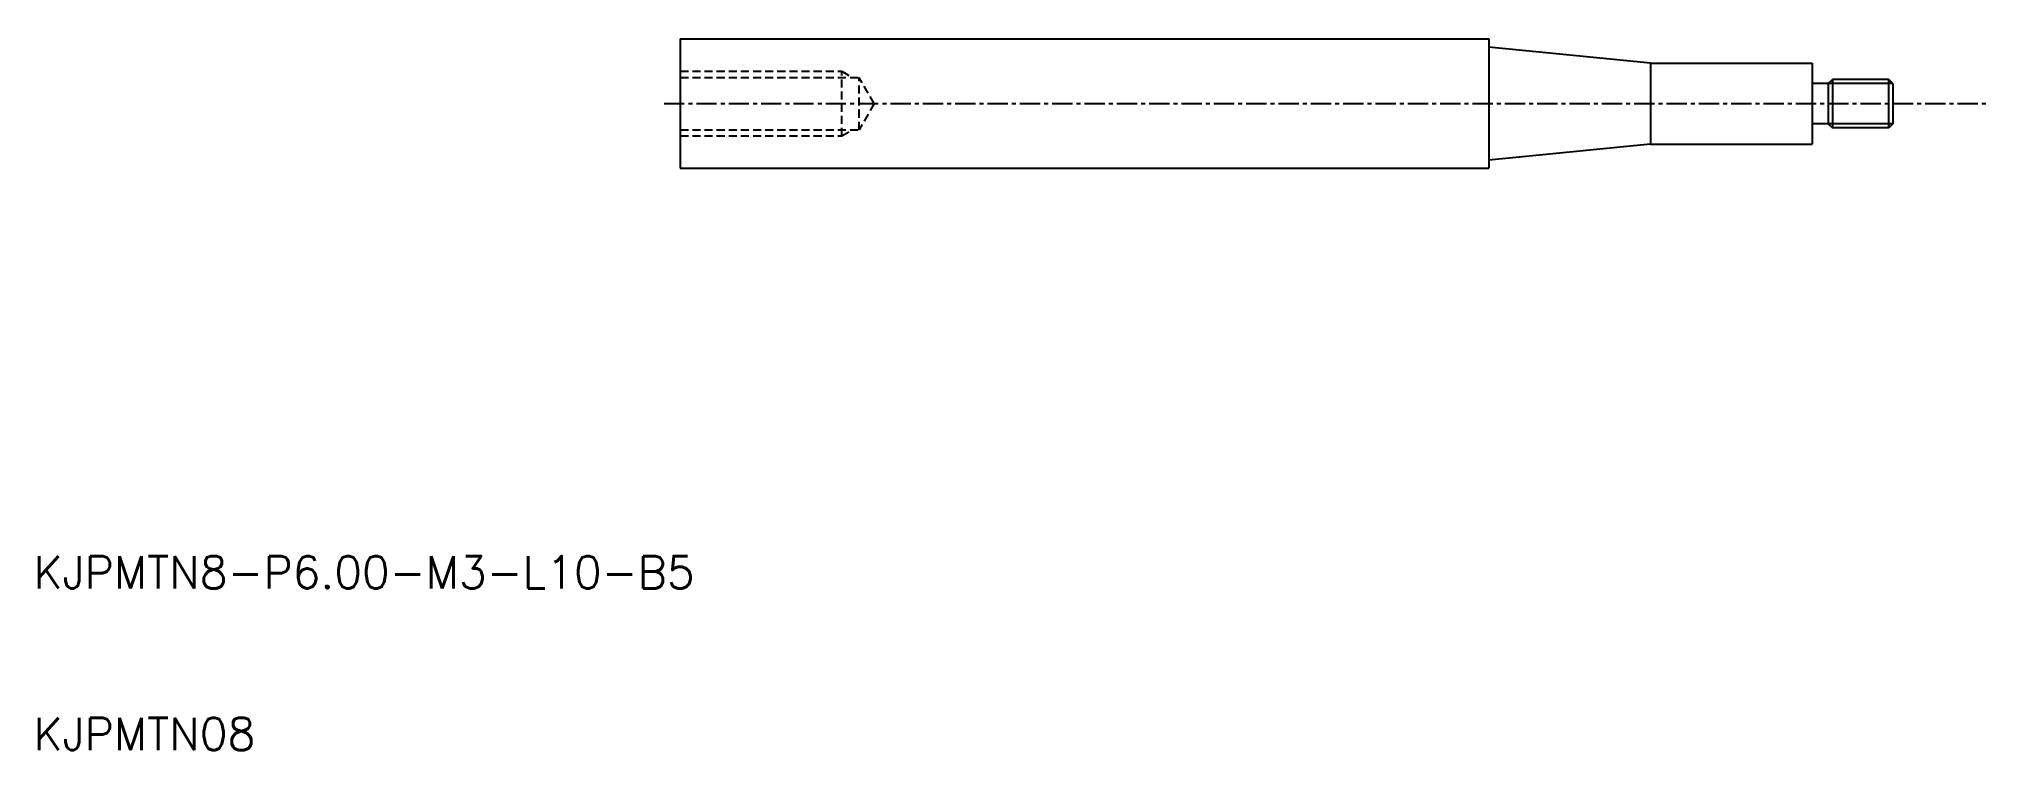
# Model space of a CAD drawing. Extents: x 10 to 131, y 10 to 54.
import ezdxf

# ---------------------------------------------------------------- set-up
doc = ezdxf.new("R2010")
doc.units = 0
doc.linetypes.add('CENTER', pattern=[2, 1.25, -0.25, 0.25, -0.25])
doc.linetypes.add('DASHED', pattern=[0.75, 0.5, -0.25])
doc.layers.get('0').update_dxf_attribs({"linetype": 'CONTINUOUS'})
doc.layers.add('CENTER', color=1, linetype='CENTER')
doc.styles.get("Standard").update_dxf_attribs({"font": 'txt.shx'})

msp = doc.modelspace()

# ---------------------------------------------------------------- linework, layer by layer
at = {"color": 7, "linetype": 'CONTINUOUS'}
for p, q in [((50, 54), (100, 54)), ((50, 54), (50, 46)), ((100, 54), (100, 46)), ((110, 52.5), (100, 53.5)), ((110, 52.5), (110, 47.5)), ((110, 52.5), (120, 52.5)), ((120, 52.5), (120, 47.5)), ((121, 51.24), (120, 51.24)), ((121, 51.24), (121.26, 51.5)), ((121, 51.24), (121, 48.76)), ((124.74, 51.5), (121.26, 51.5)), ((121.26, 51.5), (121.26, 48.5)), ((124.74, 48.5), (124.74, 51.5)), ((125, 51.24), (124.74, 51.5)), ((125, 51.24), (125, 48.76)), ((121, 48.76), (120, 48.76)), ((121, 48.76), (121.26, 48.5)), ((124.74, 48.5), (121.26, 48.5)), ((125, 48.76), (124.74, 48.5)), ((110, 47.5), (100, 46.5)), ((110, 47.5), (120, 47.5)), ((50, 46), (100, 46))]:
    msp.add_line(p, q, dxfattribs=at)
at = {"color": 3, "linetype": 'DASHED'}
for p, q in [((50, 52), (60, 52)), ((60, 52), (60.66, 51.62)), ((60, 48), (60, 52)), ((50, 51.62), (61.06, 51.62)), ((62, 50), (61.06, 51.62)), ((61.06, 48.38), (61.06, 51.62)), ((62, 50), (61.06, 48.38)), ((50, 48.38), (61.06, 48.38)), ((60, 48), (60.66, 48.38)), ((50, 48), (60, 48))]:
    msp.add_line(p, q, dxfattribs=at)
at = {"color": 3, "linetype": 'CONTINUOUS'}
for p, q in [((125, 51.24), (121, 51.24)), ((125, 48.76), (121, 48.76))]:
    msp.add_line(p, q, dxfattribs=at)
at = {"layer": 'CENTER', "color": 1, "linetype": 'CENTER'}
msp.add_line((49, 50), (131, 50), dxfattribs=at)

# ---------------------------------------------------------------- texts
at = {"color": 7, "linetype": 'CONTINUOUS'}
for s, p in [('KJPMTN8-P6.00-M3-L10-B5', (10, 20)), ('KJPMTN08', (10, 10))]:
    msp.add_text(s, height=2, dxfattribs=at).set_placement(p)

doc.saveas('drawing.dxf')
